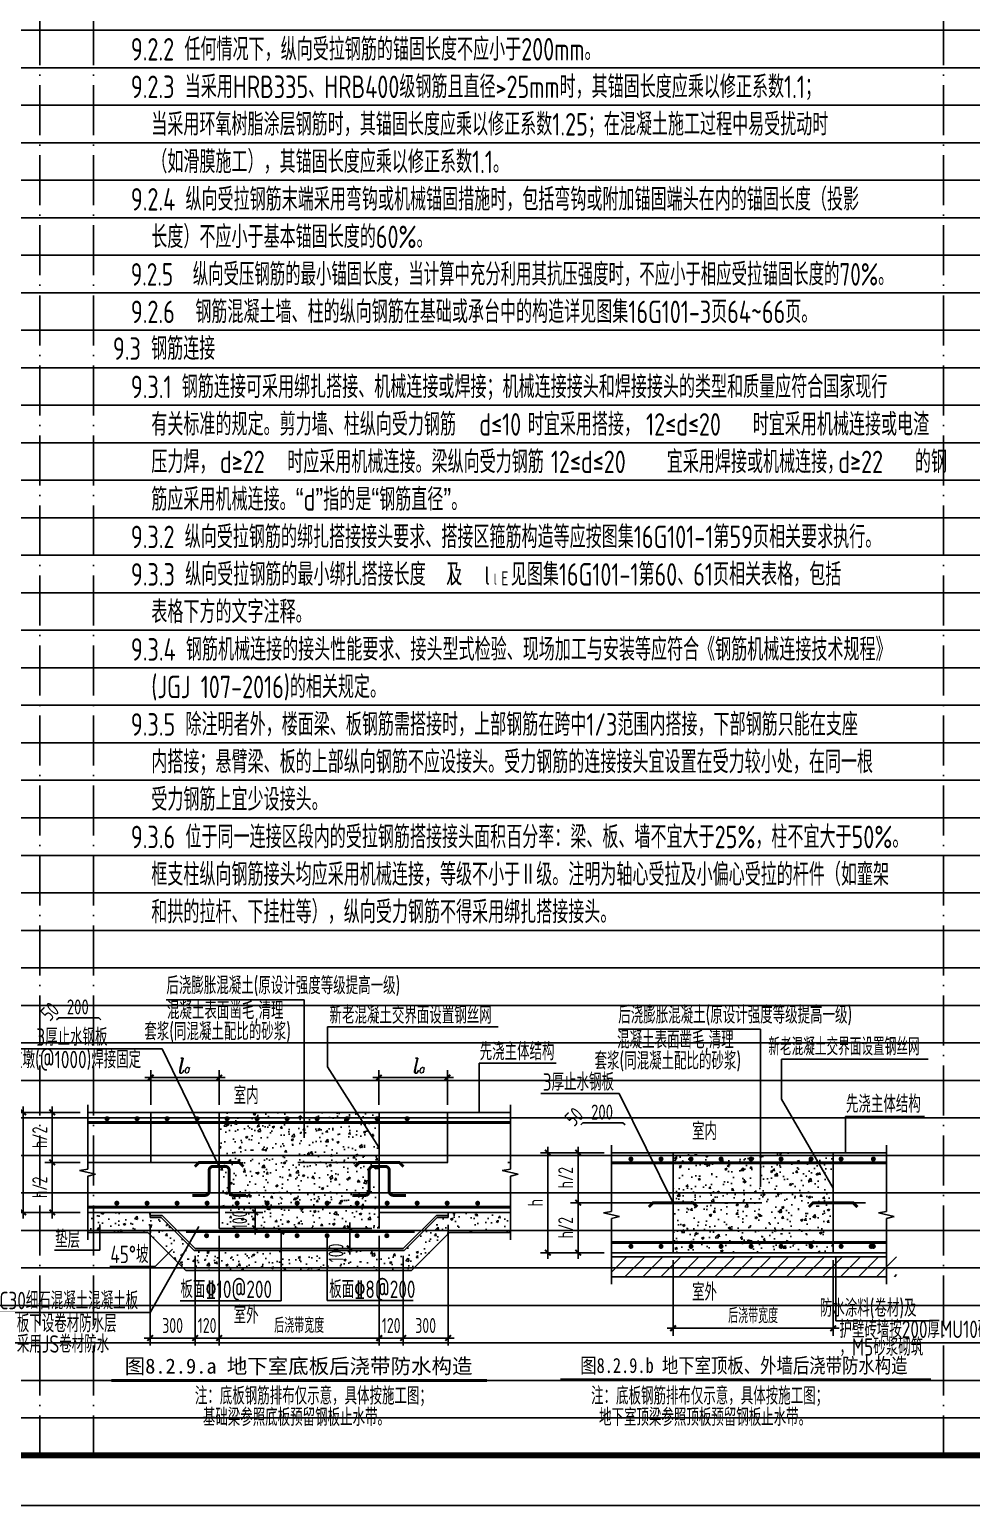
# Model space of a CAD drawing. Extents: x -668857 to 143095, y -247466 to 228182.
# Drawn here: x -600905 to -582073, y 166782 to 196295 of the extents above; entities that cross this region are included whole.
import ezdxf
from ezdxf.enums import TextEntityAlignment as Align

# ---------------------------------------------------------------- set-up
doc = ezdxf.new("R2010")
doc.units = 0
doc.header["$LTSCALE"] = 1000
for name, pattern in [('D1', [14, 10, -2, 0, -2]), ('D3轴线点划线', [18.5, 12, -3, 0.5, -3]), ('H3普通虚线', [4.2, 3, -1.2])]:
    doc.linetypes.add(name, pattern=pattern)
doc.layers.get('0').update_dxf_attribs({"linetype": 'CONTINUOUS'})
doc.layers.get('DEFPOINTS').update_dxf_attribs({"linetype": 'CONTINUOUS'})
for name, color, linetype in [('C-SHET-TTLB', 11, 'CONTINUOUS'), ('S-DETL-AXIS', 8, 'D3轴线点划线'), ('S-DETL-DIM', 151, 'CONTINUOUS'), ('S-DETL-HATCH', 253, 'CONTINUOUS'), ('S-DETL-LINE1', 2, 'CONTINUOUS'), ('S-DETL-RBAR', 1, 'CONTINUOUS'), ('S-DETL-TEXT', 7, 'CONTINUOUS')]:
    doc.layers.add(name, color=color, linetype=linetype)
doc.layers.add('S-1-TEXT', color=7, linetype='CONTINUOUS', lineweight=18)
doc.layers.add('S-1-修改', color=23, linetype='CONTINUOUS', lineweight=18)
doc.styles.add('ita', font='italic.shx', dxfattribs={"width": 0.9, "bigfont": 'tssdchn.shx'})
doc.styles.add('TS', font='tssdeng.shx', dxfattribs={"width": 0.7, "bigfont": 'tssdchn.shx'})
doc.styles.add('华文行楷', font='tssdeng.shx', dxfattribs={"width": 0.75, "height": 350, "bigfont": 'hztxt.shx'})
doc.styles.add('黑体', font='simhei.ttf')
doc.dimstyles.new('DIM25', dxfattribs={"dimtxt": 300, "dimasz": 0.8, "dimexe": 150, "dimexo": 150, "dimgap": 100, "dimtad": 1, "dimdec": 0, "dimlfac": 0.25, "dimrnd": 1, "dimzin": 0, "dimdsep": 46, "dimtxsty": 'TS', "dimblk": '_DIMX', "dimcen": 0, "dimclrd": 256, "dimclre": 256, "dimclrt": 43, "dimadec": 1, "dimazin": 0, "dimtfac": 1, "dimtdec": 0, "dimtix": 1, "dimtmove": 2, "dimatfit": 3, "dimldrblk": 'ARCHTICK', "dimfxl": 0, "dimtolj": 1, "dimtzin": 1, "dimarcsym": 0})
pattern_1 = [(50, (-2248436.15, 40239.1), (455.46167, -39.84771), [47.625, -523.875]), (355, (-2248436.15, 40239.1), (-88.10706, 477.64161), [38.1, -419.1]), (100.451, (-2248398.2, 40235.8), (367.35625, 437.79172), [40.475, -445.225]), (46.1842, (-2248436.15, 40366.1), (677.6976, -105.10582), [71.4375, -785.8125]), (96.6356, (-2248379.7, 40357.36), (593.51059, 618.5639), [60.7125, -667.8375]), (351.184, (-2248436.15, 40366.1), (593.5115, 618.5628), [57.15, -628.65]), (21, (-2248372.65, 40334.37), (379.0372, -255.6638), [47.625, -523.875]), (326, (-2248372.65, 40334.37), (154.50507, 460.46992), [38.1, -419.1]), (71.4514, (-2248341.07, 40313.06), (533.54123, 204.80714), [40.475, -445.225]), (37.5, (-2248436.15, 40239.12), (7.721508, 211.387597), [0, -414.02, 0, -425.45, 0, -420.6875]), (7.5, (-2248436.15, 40239.12), (167.049156, 250.451437), [0, -242.57, 0, -404.495, 0, -160.3375]), (327.5, (-2248577.76, 40239.12), (338.976488, -14.32186), [0, -158.75, 0, -495.3, 0, -657.225]), (317.5, (-2248641.26, 40239.12), (370.322953, 63.56623), [0, -206.375, 0, -328.93, 0, -466.725])]

# ---------------------------------------------------------------- blocks, each defined once
blk = doc.blocks.new('_DIMX')
blk.add_line((-150, 0), (150, 0))
at = {"const_width": 50}
blk.add_lwpolyline([(-70, -70), (70, 70)], dxfattribs=at)
blk = doc.blocks.new('*D77')
at = {"layer": 'DEFPOINTS', "color": 0}
for p in [(-590542, 173836), (-589267, 173836), (-589267, 171836)]:
    blk.add_point(p, dxfattribs=at)
at = {"layer": 'S-DETL-DIM', "lineweight": -2}
for p, q in [((-589417, 173836), (-590692, 173836)), ((-590542, 171837), (-590542, 173835)), ((-589417, 171836), (-590692, 171836))]:
    blk.add_line(p, q, dxfattribs=at)
at = {"layer": 'S-DETL-DIM', "lineweight": -2, "xscale": 0.8, "yscale": 0.8, "zscale": 0.8}
for p, rotation in [((-590542, 173836), 90), ((-590542, 171836), 270)]:
    blk.add_blockref('_DIMX', p, dxfattribs=dict(at, rotation=rotation))
at = {"layer": 'S-DETL-DIM', "color": 43, "insert": (-590792, 172836), "char_height": 300, "attachment_point": 5, "rotation": 90, "style": 'TS'}
blk.add_mtext('\\A1;h', dxfattribs=at)
blk = doc.blocks.new('_ArchTick')
at = {"color": 0, "linetype": 'ByBlock', "const_width": 0.15}
blk.add_lwpolyline([(-0.5, -0.5), (0.5, 0.5)], dxfattribs=at)
blk = doc.blocks.new('*D78')
at = {"layer": 'DEFPOINTS', "color": 0}
for p in [(-588038, 171836), (-584838, 171836), (-584838, 170325)]:
    blk.add_point(p, dxfattribs=at)
at = {"layer": 'S-DETL-DIM', "lineweight": -2}
for p, q in [((-588038, 171686), (-588038, 170175)), ((-584838, 171686), (-584838, 170175)), ((-588037, 170325), (-584839, 170325))]:
    blk.add_line(p, q, dxfattribs=at)
at = {"layer": 'S-DETL-DIM', "lineweight": -2, "xscale": 0.8, "yscale": 0.8, "zscale": 0.8, "rotation": 180}
blk.add_blockref('_DIMX', (-588038, 170325), dxfattribs=at)
at = {"layer": 'S-DETL-DIM', "lineweight": -2, "xscale": 0.8, "yscale": 0.8, "zscale": 0.8}
blk.add_blockref('_DIMX', (-584838, 170325), dxfattribs=at)
at = {"layer": 'S-DETL-DIM', "color": 43, "insert": (-586438, 170575), "char_height": 300, "attachment_point": 5, "style": 'TS'}
blk.add_mtext('\\A1;后浇带宽度', dxfattribs=at)
blk = doc.blocks.new('*D79')
at = {"layer": 'DEFPOINTS', "color": 0}
for p in [(-589267, 173836), (-589936, 172836), (-589267, 172836)]:
    blk.add_point(p, dxfattribs=at)
at = {"layer": 'S-DETL-DIM', "lineweight": -2}
for p, q in [((-589417, 173836), (-590086, 173836)), ((-589936, 173835), (-589936, 172837)), ((-589417, 172836), (-590086, 172836))]:
    blk.add_line(p, q, dxfattribs=at)
at = {"layer": 'S-DETL-DIM', "lineweight": -2, "xscale": 0.8, "yscale": 0.8, "zscale": 0.8}
for p, rotation in [((-589936, 173836), 90), ((-589936, 172836), 270)]:
    blk.add_blockref('_DIMX', p, dxfattribs=dict(at, rotation=rotation))
at = {"layer": 'S-DETL-DIM', "color": 43, "insert": (-590186, 173336), "char_height": 300, "attachment_point": 5, "rotation": 90, "style": 'TS'}
blk.add_mtext('\\A1;h/2', dxfattribs=at)
blk = doc.blocks.new('*D80')
at = {"layer": 'DEFPOINTS', "color": 0}
for p in [(-589936, 172836), (-589267, 172836), (-589267, 171836)]:
    blk.add_point(p, dxfattribs=at)
at = {"layer": 'S-DETL-DIM', "lineweight": -2}
for p, q in [((-589417, 172836), (-590086, 172836)), ((-589936, 171837), (-589936, 172835)), ((-589417, 171836), (-590086, 171836))]:
    blk.add_line(p, q, dxfattribs=at)
at = {"layer": 'S-DETL-DIM', "lineweight": -2, "xscale": 0.8, "yscale": 0.8, "zscale": 0.8}
for p, rotation in [((-589936, 172836), 90), ((-589936, 171836), 270)]:
    blk.add_blockref('_DIMX', p, dxfattribs=dict(at, rotation=rotation))
at = {"layer": 'S-DETL-DIM', "color": 43, "insert": (-590186, 172336), "char_height": 300, "attachment_point": 5, "rotation": 90, "style": 'TS'}
blk.add_mtext('\\A1;h/2', dxfattribs=at)
blk = doc.blocks.new('*D81')
at = {"layer": 'DEFPOINTS', "color": 0}
for p in [(-592536, 172543), (-593435, 171923), (-593435, 170131)]:
    blk.add_point(p, dxfattribs=at)
at = {"layer": 'S-DETL-DIM', "lineweight": -2}
for p, q in [((-592536, 172393), (-592536, 169981)), ((-593435, 171773), (-593435, 169981)), ((-592537, 170131), (-593434, 170131))]:
    blk.add_line(p, q, dxfattribs=at)
at = {"layer": 'S-DETL-DIM', "lineweight": -2, "xscale": 0.8, "yscale": 0.8, "zscale": 0.8, "rotation": 180}
blk.add_blockref('_DIMX', (-593435, 170131), dxfattribs=at)
at = {"layer": 'S-DETL-DIM', "lineweight": -2, "xscale": 0.8, "yscale": 0.8, "zscale": 0.8}
blk.add_blockref('_DIMX', (-592536, 170131), dxfattribs=at)
at = {"layer": 'S-DETL-DIM', "color": 43, "insert": (-592985, 170381), "char_height": 300, "attachment_point": 5, "style": 'TS'}
blk.add_mtext('\\A1;300', dxfattribs=at)
blk = doc.blocks.new('*D82')
at = {"layer": 'DEFPOINTS', "color": 0}
for p in [(-592551, 175338), (-593919, 174643), (-592551, 174643)]:
    blk.add_point(p, dxfattribs=at)
at = {"layer": 'S-DETL-DIM', "lineweight": -2}
for p, q in [((-593919, 174793), (-593919, 175488)), ((-593918, 175338), (-592552, 175338)), ((-592551, 174793), (-592551, 175488))]:
    blk.add_line(p, q, dxfattribs=at)
at = {"layer": 'S-DETL-DIM', "lineweight": -2, "xscale": 0.8, "yscale": 0.8, "zscale": 0.8, "rotation": 180}
blk.add_blockref('_DIMX', (-593919, 175338), dxfattribs=at)
at = {"layer": 'S-DETL-DIM', "lineweight": -2, "xscale": 0.8, "yscale": 0.8, "zscale": 0.8}
blk.add_blockref('_DIMX', (-592551, 175338), dxfattribs=at)
blk = doc.blocks.new('*D83')
at = {"layer": 'DEFPOINTS', "color": 0}
for p in [(-598493, 172543), (-597595, 171923), (-597595, 170131)]:
    blk.add_point(p, dxfattribs=at)
at = {"layer": 'S-DETL-DIM', "lineweight": -2}
for p, q in [((-598493, 172393), (-598493, 169981)), ((-597595, 171773), (-597595, 169981)), ((-598493, 170131), (-597596, 170131))]:
    blk.add_line(p, q, dxfattribs=at)
at = {"layer": 'S-DETL-DIM', "lineweight": -2, "xscale": 0.8, "yscale": 0.8, "zscale": 0.8, "rotation": 180}
blk.add_blockref('_DIMX', (-598493, 170131), dxfattribs=at)
at = {"layer": 'S-DETL-DIM', "lineweight": -2, "xscale": 0.8, "yscale": 0.8, "zscale": 0.8}
blk.add_blockref('_DIMX', (-597595, 170131), dxfattribs=at)
at = {"layer": 'S-DETL-DIM', "color": 43, "insert": (-598044, 170381), "char_height": 300, "attachment_point": 5, "style": 'TS'}
blk.add_mtext('\\A1;300', dxfattribs=at)
blk = doc.blocks.new('*D84')
at = {"layer": 'DEFPOINTS', "color": 0}
for p in [(-597113, 172643), (-597113, 172323), (-596393, 172323)]:
    blk.add_point(p, dxfattribs=at)
at = {"layer": 'S-DETL-DIM', "lineweight": -2}
for p, q in [((-596963, 172643), (-596243, 172643)), ((-596393, 172642), (-596393, 172324)), ((-596963, 172323), (-596243, 172323))]:
    blk.add_line(p, q, dxfattribs=at)
at = {"layer": 'S-DETL-DIM', "lineweight": -2, "xscale": 0.8, "yscale": 0.8, "zscale": 0.8}
for p, rotation in [((-596393, 172643), 90), ((-596393, 172323), 270)]:
    blk.add_blockref('_DIMX', p, dxfattribs=dict(at, rotation=rotation))
at = {"layer": 'S-DETL-DIM', "color": 43, "insert": (-596703, 172494), "char_height": 300, "attachment_point": 5, "rotation": 90, "style": 'TS'}
blk.add_mtext('\\A1;100', dxfattribs=at)
blk = doc.blocks.new('*D85')
at = {"layer": 'DEFPOINTS', "color": 0}
for p in [(-601032, 174643), (-599742, 174643), (-599742, 172643)]:
    blk.add_point(p, dxfattribs=at)
at = {"layer": 'S-DETL-DIM', "lineweight": -2}
for p, q in [((-599892, 174643), (-601182, 174643)), ((-601032, 172644), (-601032, 174642)), ((-599892, 172643), (-601182, 172643))]:
    blk.add_line(p, q, dxfattribs=at)
at = {"layer": 'S-DETL-DIM', "lineweight": -2, "xscale": 0.8, "yscale": 0.8, "zscale": 0.8}
for p, rotation in [((-601032, 174643), 90), ((-601032, 172643), 270)]:
    blk.add_blockref('_DIMX', p, dxfattribs=dict(at, rotation=rotation))
at = {"layer": 'S-DETL-DIM', "color": 43, "insert": (-601282, 173643), "char_height": 300, "attachment_point": 5, "rotation": 90, "style": 'TS'}
blk.add_mtext('\\A1;底板厚h', dxfattribs=at)
blk = doc.blocks.new('*D86')
at = {"layer": 'DEFPOINTS', "color": 0}
for p in [(-597113, 172323), (-593913, 172323), (-593913, 170131)]:
    blk.add_point(p, dxfattribs=at)
at = {"layer": 'S-DETL-DIM', "lineweight": -2}
for p, q in [((-597113, 172173), (-597113, 169981)), ((-593913, 172173), (-593913, 169981)), ((-597113, 170131), (-593914, 170131))]:
    blk.add_line(p, q, dxfattribs=at)
at = {"layer": 'S-DETL-DIM', "lineweight": -2, "xscale": 0.8, "yscale": 0.8, "zscale": 0.8, "rotation": 180}
blk.add_blockref('_DIMX', (-597113, 170131), dxfattribs=at)
at = {"layer": 'S-DETL-DIM', "lineweight": -2, "xscale": 0.8, "yscale": 0.8, "zscale": 0.8}
blk.add_blockref('_DIMX', (-593913, 170131), dxfattribs=at)
at = {"layer": 'S-DETL-DIM', "color": 43, "insert": (-595513, 170381), "char_height": 300, "attachment_point": 5, "style": 'TS'}
blk.add_mtext('\\A1;后浇带宽度', dxfattribs=at)
blk = doc.blocks.new('*D87')
at = {"layer": 'DEFPOINTS', "color": 0}
for p in [(-599742, 174643), (-600451, 173643), (-599742, 173643)]:
    blk.add_point(p, dxfattribs=at)
at = {"layer": 'S-DETL-DIM', "lineweight": -2}
for p, q in [((-599892, 174643), (-600601, 174643)), ((-600451, 174642), (-600451, 173644)), ((-599892, 173643), (-600601, 173643))]:
    blk.add_line(p, q, dxfattribs=at)
at = {"layer": 'S-DETL-DIM', "lineweight": -2, "xscale": 0.8, "yscale": 0.8, "zscale": 0.8}
for p, rotation in [((-600451, 174643), 90), ((-600451, 173643), 270)]:
    blk.add_blockref('_DIMX', p, dxfattribs=dict(at, rotation=rotation))
at = {"layer": 'S-DETL-DIM', "color": 43, "insert": (-600701, 174143), "char_height": 300, "attachment_point": 5, "rotation": 90, "style": 'TS'}
blk.add_mtext('\\A1;h/2', dxfattribs=at)
blk = doc.blocks.new('*D88')
at = {"layer": 'DEFPOINTS', "color": 0}
for p in [(-600451, 173643), (-599742, 173643), (-599742, 172643)]:
    blk.add_point(p, dxfattribs=at)
at = {"layer": 'S-DETL-DIM', "lineweight": -2}
for p, q in [((-599892, 173643), (-600601, 173643)), ((-600451, 172644), (-600451, 173642)), ((-599892, 172643), (-600601, 172643))]:
    blk.add_line(p, q, dxfattribs=at)
at = {"layer": 'S-DETL-DIM', "lineweight": -2, "xscale": 0.8, "yscale": 0.8, "zscale": 0.8}
for p, rotation in [((-600451, 173643), 90), ((-600451, 172643), 270)]:
    blk.add_blockref('_DIMX', p, dxfattribs=dict(at, rotation=rotation))
at = {"layer": 'S-DETL-DIM', "color": 43, "insert": (-600701, 173143), "char_height": 300, "attachment_point": 5, "rotation": 90, "style": 'TS'}
blk.add_mtext('\\A1;h/2', dxfattribs=at)
blk = doc.blocks.new('*D89')
at = {"layer": 'DEFPOINTS', "color": 0}
for p in [(-598481, 175338), (-598481, 174643), (-597113, 174643)]:
    blk.add_point(p, dxfattribs=at)
at = {"layer": 'S-DETL-DIM', "lineweight": -2}
for p, q in [((-598481, 174793), (-598481, 175488)), ((-597114, 175338), (-598480, 175338)), ((-597113, 174793), (-597113, 175488))]:
    blk.add_line(p, q, dxfattribs=at)
at = {"layer": 'S-DETL-DIM', "lineweight": -2, "xscale": 0.8, "yscale": 0.8, "zscale": 0.8, "rotation": 180}
blk.add_blockref('_DIMX', (-598481, 175338), dxfattribs=at)
at = {"layer": 'S-DETL-DIM', "lineweight": -2, "xscale": 0.8, "yscale": 0.8, "zscale": 0.8}
blk.add_blockref('_DIMX', (-597113, 175338), dxfattribs=at)
blk = doc.blocks.new('*D95')
at = {"layer": 'DEFPOINTS', "color": 0}
for p in [(-593913, 172323), (-594503, 171923), (-593913, 171923)]:
    blk.add_point(p, dxfattribs=at)
at = {"layer": 'S-DETL-DIM', "lineweight": -2}
for p, q in [((-594063, 172323), (-594653, 172323)), ((-594503, 172322), (-594503, 171924)), ((-594063, 171923), (-594653, 171923))]:
    blk.add_line(p, q, dxfattribs=at)
at = {"layer": 'S-DETL-DIM', "lineweight": -2, "xscale": 0.8, "yscale": 0.8, "zscale": 0.8}
for p, rotation in [((-594503, 172323), 90), ((-594503, 171923), 270)]:
    blk.add_blockref('_DIMX', p, dxfattribs=dict(at, rotation=rotation))
at = {"layer": 'S-DETL-DIM', "color": 43, "insert": (-594778, 171833), "char_height": 300, "attachment_point": 5, "rotation": 90, "style": 'TS'}
blk.add_mtext('\\A1;100', dxfattribs=at)
blk = doc.blocks.new('*D90')
at = {"layer": 'DEFPOINTS', "color": 0}
for p in [(-597595, 171483), (-597113, 171483), (-597113, 170131)]:
    blk.add_point(p, dxfattribs=at)
at = {"layer": 'S-DETL-DIM', "lineweight": -2}
for p, q in [((-597595, 171333), (-597595, 169981)), ((-597113, 171333), (-597113, 169981)), ((-597596, 170131), (-597597, 170131)), ((-597595, 170131), (-597113, 170131)), ((-597113, 170131), (-597112, 170131))]:
    blk.add_line(p, q, dxfattribs=at)
at = {"layer": 'S-DETL-DIM', "lineweight": -2, "xscale": 0.8, "yscale": 0.8, "zscale": 0.8}
blk.add_blockref('_DIMX', (-597595, 170131), dxfattribs=at)
at = {"layer": 'S-DETL-DIM', "lineweight": -2, "xscale": 0.8, "yscale": 0.8, "zscale": 0.8, "rotation": 180}
blk.add_blockref('_DIMX', (-597113, 170131), dxfattribs=at)
at = {"layer": 'S-DETL-DIM', "color": 43, "insert": (-597354, 170381), "char_height": 300, "attachment_point": 5, "style": 'TS'}
blk.add_mtext('\\A1;120', dxfattribs=at)
blk = doc.blocks.new('*D91')
at = {"layer": 'DEFPOINTS', "color": 0}
for p in [(-593913, 171483), (-593435, 171483), (-593435, 170131)]:
    blk.add_point(p, dxfattribs=at)
at = {"layer": 'S-DETL-DIM', "lineweight": -2}
for p, q in [((-593913, 171333), (-593913, 169981)), ((-593435, 171333), (-593435, 169981)), ((-593914, 170131), (-593915, 170131)), ((-593913, 170131), (-593435, 170131)), ((-593434, 170131), (-593433, 170131))]:
    blk.add_line(p, q, dxfattribs=at)
at = {"layer": 'S-DETL-DIM', "lineweight": -2, "xscale": 0.8, "yscale": 0.8, "zscale": 0.8}
blk.add_blockref('_DIMX', (-593913, 170131), dxfattribs=at)
at = {"layer": 'S-DETL-DIM', "lineweight": -2, "xscale": 0.8, "yscale": 0.8, "zscale": 0.8, "rotation": 180}
blk.add_blockref('_DIMX', (-593435, 170131), dxfattribs=at)
at = {"layer": 'S-DETL-DIM', "color": 43, "insert": (-593674, 170381), "char_height": 300, "attachment_point": 5, "style": 'TS'}
blk.add_mtext('\\A1;120', dxfattribs=at)

msp = doc.modelspace()

# ---------------------------------------------------------------- hatches: boundary and pattern name
at = {"layer": 'S-DETL-HATCH'}
h = msp.add_hatch(dxfattribs=at)
h.set_pattern_fill('AR-CONC', color=256, scale=2.5, style=0)
h.set_pattern_definition(pattern_1)
h.paths.add_polyline_path([(-595865.89, 174523.07), (-595865.89, 174643.07), (-597113.36, 174643.07), (-597113.36, 174523.07)])
h.paths.add_polyline_path([(-595865.89, 174383.07), (-595865.89, 174523.07), (-597113.36, 174523.07), (-597113.36, 174383.07)])
h.paths.add_polyline_path([(-596730.15, 174462.25, -1), (-596780.15, 174462.25, -1)], flags=16)
h.paths.add_polyline_path([(-596180.15, 174462.25, -1), (-596130.15, 174462.25, -1)], flags=16)
h.paths.add_polyline_path([(-595865.89, 174643.07), (-595865.89, 174523.07), (-594253.6, 174523.07), (-594323.25, 174643.07)])
h.paths.add_polyline_path([(-594172.35, 174383.07), (-594253.6, 174523.07), (-595865.89, 174523.07), (-595865.89, 174383.07)])
h.paths.add_polyline_path([(-595530.15, 174462.25, -1), (-595580.15, 174462.25, -1)], flags=16)
h.paths.add_polyline_path([(-594980.15, 174462.25, -1), (-594930.15, 174462.25, -1)], flags=16)
h.paths.add_polyline_path([(-594380.15, 174462.25, -1), (-594330.15, 174462.25, -1)], flags=16)
h.paths.add_polyline_path([(-593913.36, 174523.07), (-593913.36, 174643.07), (-594323.25, 174643.07), (-594253.6, 174523.07)])
h.paths.add_polyline_path([(-593913.36, 174383.07), (-593913.36, 174523.07), (-594253.6, 174523.07), (-594172.35, 174383.07)])
h.paths.add_polyline_path([(-594172.35, 174383.07), (-593913.36, 173936.85), (-593913.36, 174383.07)], flags=16)
h.paths.add_polyline_path([(-594172.35, 174383.07), (-597113.36, 174383.07), (-597113.36, 173643.07), (-593913.36, 173643.07), (-593913.36, 173936.85)])
h.paths.add_polyline_path([(-597113.36, 173643.07), (-597113.36, 172903.07), (-593913.36, 172903.07), (-593913.36, 173643.07)])
h.paths.add_polyline_path([(-593913.36, 172763.07), (-593913.36, 172903.07), (-597113.36, 172903.07), (-597113.36, 172763.07)])
h.paths.add_polyline_path([(-596180.15, 172826.36, -1), (-596130.15, 172826.36, -1)], flags=16)
h.paths.add_polyline_path([(-596730.15, 172826.36, -1), (-596780.15, 172826.36, -1)], flags=16)
h.paths.add_polyline_path([(-595580.15, 172826.36, -1), (-595530.15, 172826.36, -1)], flags=16)
h.paths.add_polyline_path([(-594980.15, 172826.36, -1), (-594930.15, 172826.36, -1)], flags=16)
h.paths.add_polyline_path([(-594380.15, 172826.36, -1), (-594330.15, 172826.36, -1)], flags=16)
h.paths.add_polyline_path([(-593913.36, 172323.07), (-593913.36, 172763.07), (-597113.36, 172763.07), (-597113.36, 172323.07)])
h = msp.add_hatch(dxfattribs=at)
h.set_pattern_fill('AR-CONC', color=256, scale=2.5, style=0)
h.set_pattern_definition([(50, (-2252163.63, 40110.36), (455.46167, -39.84771), [47.625, -523.875]), (355, (-2252163.63, 40110.36), (-88.10706, 477.64161), [38.1, -419.1]), (100.451, (-2252125.67, 40107.04), (367.35625, 437.79172), [40.475, -445.225]), (46.1842, (-2252163.63, 40237.36), (677.6976, -105.10582), [71.4375, -785.8125]), (96.6356, (-2252107.15, 40228.6), (593.51059, 618.5639), [60.7125, -667.8375]), (351.184, (-2252163.6, 40237.36), (593.5115, 618.5628), [57.15, -628.65]), (21, (-2252100.13, 40205.6), (379.0372, -255.6638), [47.625, -523.875]), (326, (-2252100.13, 40205.6), (154.50507, 460.46992), [38.1, -419.1]), (71.4514, (-2252068.54, 40184.3), (533.54123, 204.80714), [40.475, -445.225]), (37.5, (-2252163.63, 40110.36), (7.721508, 211.387597), [0, -414.02, 0, -425.45, 0, -420.6875]), (7.5, (-2252163.63, 40110.36), (167.049156, 250.451437), [0, -242.57, 0, -404.495, 0, -160.3375]), (327.5, (-2252305.23, 40110.36), (338.976488, -14.32186), [0, -158.75, 0, -495.3, 0, -657.225]), (317.5, (-2252368.73, 40110.36), (370.322953, 63.56623), [0, -206.375, 0, -328.93, 0, -466.725])])
h.paths.add_polyline_path([(-587977.93, 172956.22), (-587977.93, 172836.22), (-584897.93, 172836.22), (-584897.93, 172956.22), (-584837.93, 172956.22), (-584837.93, 173576.22), (-588037.93, 173576.22), (-588037.93, 172956.22)])
h.paths.add_polyline_path([(-587977.93, 172836.22), (-587977.93, 172716.22), (-588037.93, 172716.22), (-588037.93, 172096.22), (-584837.93, 172096.22), (-584837.93, 172716.22), (-584897.93, 172716.22), (-584897.93, 172836.22)])
h.paths.add_polyline_path([(-584837.93, 171956.22), (-584837.93, 172096.22), (-588037.93, 172096.22), (-588037.93, 171956.22)])
h.paths.add_polyline_path([(-587104.72, 172019.52, -1), (-587054.72, 172019.52, -1)], flags=16)
h.paths.add_polyline_path([(-587654.72, 172019.52, -1), (-587704.72, 172019.52, -1)], flags=16)
h.paths.add_polyline_path([(-586504.72, 172019.52, -1), (-586454.72, 172019.52, -1)], flags=16)
h.paths.add_polyline_path([(-585904.72, 172019.52, -1), (-585854.72, 172019.52, -1)], flags=16)
h.paths.add_polyline_path([(-585304.72, 172019.52, -1), (-585254.72, 172019.52, -1)], flags=16)
h.paths.add_polyline_path([(-588037.93, 171956.22), (-588037.93, 171836.22), (-584837.93, 171836.22), (-584837.93, 171956.22)])
h.paths.add_polyline_path([(-588037.93, 173716.22), (-588037.93, 173576.22), (-584837.93, 173576.22), (-584837.93, 173716.22)])
h.paths.add_polyline_path([(-586454.72, 173655.41, -1), (-586504.72, 173655.41, -1)], flags=16)
h.paths.add_polyline_path([(-585904.72, 173655.41, -1), (-585854.72, 173655.41, -1)], flags=16)
h.paths.add_polyline_path([(-587054.72, 173655.41, -1), (-587104.72, 173655.41, -1)], flags=16)
h.paths.add_polyline_path([(-585304.72, 173655.41, -1), (-585254.72, 173655.41, -1)], flags=16)
h.paths.add_polyline_path([(-587654.72, 173655.41, -1), (-587704.72, 173655.41, -1)], flags=16)
h.paths.add_polyline_path([(-584837.93, 173716.22), (-584837.93, 173836.22), (-588037.93, 173836.22), (-588037.93, 173716.22)])
h = msp.add_hatch(dxfattribs=at)
h.set_pattern_fill('AR-CONC', color=256, scale=2.5, style=0)
h.set_pattern_definition(pattern_1)
h.paths.add_polyline_path([(-598085.46, 171791.16), (-597833.87, 172105.26), (-598271.68, 172543.07), (-598493.36, 172543.07), (-598493.36, 172643.07), (-599741.7, 172643.07), (-599741.7, 172243.07), (-598537.36, 172243.07)])
h.paths.add_polyline_path([(-597611.68, 171883.07), (-597833.87, 172105.26), (-598085.46, 171791.16), (-597777.36, 171483.07), (-593269.36, 171483.07), (-592509.36, 172243.07), (-591290.26, 172243.07), (-591290.26, 172643.07), (-592535.74, 172643.07), (-592535.74, 172543.07), (-592755.05, 172543.07), (-593415.05, 171883.07)])
h = msp.add_hatch(dxfattribs=at)
h.set_pattern_fill('ANSI31', color=256, scale=80, style=0)
h.set_pattern_definition([(45, (-1659603.86, 308419), (-179.60512, 179.60512), [])])
h.paths.add_polyline_path([(-583569.19, 171356.22), (-583569.19, 171756.22), (-588536.5, 171756.22), (-588721.15, 171356.22)])
h.paths.add_polyline_path([(-589267.27, 171756.22), (-589267.27, 171356.22), (-588721.15, 171356.22), (-588536.5, 171756.22)])

# ---------------------------------------------------------------- linework, layer by layer
at = {"layer": 'C-SHET-TTLB'}
msp.add_lwpolyline([(-554784.71, 226182.28), (-554784.71, 166782.28), (-638884.71, 166782.28), (-638884.71, 226182.28)], close=True, dxfattribs=at)
at = {"layer": 'C-SHET-TTLB', "const_width": 120}
msp.add_lwpolyline([(-637044.71, 225182.28), (-555784.71, 225182.28), (-555784.71, 167782.28), (-637044.71, 167782.28)], close=True, dxfattribs=at)
at = {"layer": 'DEFPOINTS', "color": 252, "linetype": 'D1', "ltscale": 0.1}
for p, q in [((-600700.71, 221782.28), (-600700.71, 167782.28)), ((-599628.71, 221782.28), (-599628.71, 167782.28)), ((-582628.71, 221782.28), (-582628.71, 167782.28))]:
    msp.add_line(p, q, dxfattribs=at)
at = {"layer": 'DEFPOINTS', "color": 252}
for p, q in [((-637044.71, 196282.28), (-562784.71, 196282.28)), ((-637044.71, 195532.28), (-562784.71, 195532.28)), ((-637044.71, 194782.28), (-562784.71, 194782.28)), ((-637044.71, 194032.28), (-562784.71, 194032.28)), ((-637044.71, 193282.28), (-562784.71, 193282.28)), ((-637044.71, 192532.28), (-562784.71, 192532.28)), ((-637044.71, 191782.28), (-562784.71, 191782.28)), ((-637044.71, 191032.28), (-562784.71, 191032.28)), ((-637044.71, 190282.28), (-562784.71, 190282.28)), ((-637044.71, 189532.28), (-562784.71, 189532.28)), ((-637044.71, 188782.28), (-562784.71, 188782.28)), ((-637044.71, 188032.28), (-562784.71, 188032.28)), ((-637044.71, 187282.28), (-562784.71, 187282.28)), ((-637044.71, 186532.28), (-562784.71, 186532.28)), ((-637044.71, 185782.28), (-562784.71, 185782.28)), ((-637044.71, 185032.28), (-562784.71, 185032.28)), ((-637044.71, 184282.28), (-562784.71, 184282.28)), ((-637044.71, 183532.28), (-562784.71, 183532.28)), ((-637044.71, 182782.28), (-562784.71, 182782.28)), ((-637044.71, 182032.28), (-562784.71, 182032.28)), ((-637044.71, 181282.28), (-562784.71, 181282.28)), ((-637044.71, 180532.28), (-562784.71, 180532.28)), ((-637044.71, 179782.28), (-562784.71, 179782.28)), ((-637044.71, 179032.28), (-562784.71, 179032.28)), ((-637044.71, 178282.28), (-562784.71, 178282.28)), ((-637044.71, 177532.28), (-562784.71, 177532.28)), ((-637044.71, 176782.28), (-562784.71, 176782.28)), ((-637044.71, 176032.28), (-562784.71, 176032.28)), ((-637044.71, 175282.28), (-562784.71, 175282.28)), ((-637044.71, 174532.28), (-562784.71, 174532.28)), ((-637044.71, 173782.28), (-562784.71, 173782.28)), ((-637044.71, 173032.28), (-562784.71, 173032.28)), ((-637044.71, 172282.28), (-562784.71, 172282.28)), ((-637044.71, 171532.28), (-562784.71, 171532.28)), ((-637044.71, 170782.28), (-562784.71, 170782.28)), ((-637044.71, 170032.28), (-562784.71, 170032.28)), ((-637044.71, 169282.28), (-562784.71, 169282.28)), ((-637044.71, 168532.28), (-562784.71, 168532.28))]:
    msp.add_line(p, q, dxfattribs=at)
at = {"layer": 'S-DETL-AXIS', "linetype": 'H3普通虚线'}
for p, q in [((-598481.22, 174643.07), (-598481.22, 173643.07)), ((-597113.36, 174643.07), (-597113.36, 172323.07)), ((-593913.36, 174643.07), (-593913.36, 172323.07)), ((-592550.74, 174643.07), (-592550.74, 173643.07)), ((-588037.93, 173836.22), (-588037.93, 171836.22)), ((-584837.93, 173836.22), (-584837.93, 171836.22)), ((-599741.7, 173643.07), (-591290.26, 173643.07)), ((-589267.27, 172836.22), (-584192.29, 172836.22)), ((-598493.36, 172643.07), (-597113.36, 172643.07)), ((-592535.74, 172643.07), (-593913.36, 172643.07)), ((-597113.36, 172323.07), (-593913.36, 172323.07))]:
    msp.add_line(p, q, dxfattribs=at)
at = {"layer": 'S-DETL-DIM'}
for p, q in [((-599741.7, 174793.07), (-599741.7, 173506.14)), ((-591290.26, 174793.07), (-591290.26, 173506.14)), ((-589267.27, 173986.22), (-589267.27, 172659.3)), ((-583771.8, 173986.22), (-583771.8, 172659.3)), ((-599741.7, 173506.14), (-599904.69, 173479.14)), ((-599904.69, 173479.14), (-599585.87, 173406.99)), ((-599585.87, 173406.99), (-599741.7, 173370.1)), ((-599741.7, 173370.1), (-599741.7, 172093.07)), ((-591290.26, 173506.14), (-591453.26, 173479.14)), ((-591453.26, 173479.14), (-591134.44, 173406.99)), ((-591134.44, 173406.99), (-591290.26, 173370.1)), ((-591290.26, 173370.1), (-591290.26, 172093.07)), ((-590047.62, 172836.22), (-589267.27, 172836.22)), ((-589267.27, 172659.3), (-589430.27, 172632.3)), ((-583771.8, 172659.3), (-583934.8, 172632.3)), ((-589430.27, 172632.3), (-589111.44, 172560.14)), ((-589111.44, 172560.14), (-589267.27, 172523.25)), ((-589267.27, 172523.25), (-589267.27, 171206.22)), ((-583934.8, 172632.3), (-583615.98, 172560.14)), ((-583615.98, 172560.14), (-583771.8, 172523.25)), ((-583771.8, 172523.25), (-583771.8, 171206.22))]:
    msp.add_line(p, q, dxfattribs=at)
at = {"layer": 'S-DETL-LINE1'}
for p, q in [((-599741.7, 174643.07), (-591290.26, 174643.07)), ((-589267.27, 173836.22), (-583771.8, 173836.22)), ((-599741.7, 172643.07), (-598493.36, 172643.07)), ((-598493.36, 172643.07), (-598493.36, 172543.07)), ((-598493.36, 172583.07), (-598255.11, 172583.07)), ((-598493.36, 172543.07), (-598271.68, 172543.07)), ((-598271.68, 172543.07), (-597611.68, 171883.07)), ((-598255.11, 172583.07), (-597595.11, 171923.07)), ((-592771.62, 172583.07), (-593431.62, 171923.07)), ((-592755.05, 172543.07), (-593415.05, 171883.07)), ((-592771.62, 172583.07), (-592535.74, 172583.07)), ((-592755.05, 172543.07), (-592535.74, 172543.07)), ((-592535.74, 172643.07), (-592535.74, 172543.07)), ((-592535.74, 172643.07), (-591290.26, 172643.07)), ((-599741.7, 172243.07), (-598537.36, 172243.07)), ((-598537.36, 172243.07), (-597777.36, 171483.07)), ((-592509.36, 172243.07), (-593269.36, 171483.07)), ((-591290.26, 172243.07), (-592509.36, 172243.07)), ((-597611.68, 171883.07), (-593415.05, 171883.07)), ((-597595.11, 171923.07), (-593431.62, 171923.07)), ((-589267.27, 171836.22), (-583771.8, 171836.22)), ((-597777.36, 171483.07), (-593269.36, 171483.07)), ((-589267.27, 171756.22), (-583771.8, 171756.22)), ((-589267.27, 171356.22), (-583771.8, 171356.22))]:
    msp.add_line(p, q, dxfattribs=at)
at = {"layer": 'S-DETL-RBAR', "color": 1}
for points in [[(-600364.47, 176492.93), (-600322.04, 176535.35), (-599522.04, 176535.35), (-599479.61, 176492.93)], [(-589883.28, 174390.41), (-589840.85, 174432.84), (-589040.85, 174432.84), (-588998.42, 174390.41)]]:
    msp.add_lwpolyline(points, dxfattribs=at)
at = {"layer": 'S-DETL-RBAR', "color": 1, "const_width": 60}
for points in [[(-599741.7, 174438.92), (-591290.26, 174438.92)], [(-597598.22, 173558.21), (-597513.36, 173643.07), (-596713.36, 173643.07), (-596628.51, 173558.21)], [(-597233.36, 173563.34), (-596993.36, 173563.34)], [(-594398.22, 173558.21), (-594313.36, 173643.07), (-593513.36, 173643.07), (-593428.51, 173558.21)], [(-594033.36, 173563.34), (-593793.36, 173563.34)], [(-589267.27, 173632.07), (-583771.8, 173632.07)], [(-597313.36, 173483.34), (-597313.36, 173063.07)], [(-596913.36, 173483.34), (-596913.36, 173063.07)], [(-594113.36, 173483.34), (-594113.36, 173063.07)], [(-593713.36, 173483.34), (-593713.36, 173063.07)], [(-597650.67, 172983.07), (-597393.36, 172983.07)], [(-596576.05, 172983.07), (-596833.36, 172983.07)], [(-594450.67, 172983.07), (-594193.36, 172983.07)], [(-593376.05, 172983.07), (-593633.36, 172983.07)], [(-599741.7, 172747.22), (-591290.26, 172747.22)], [(-588522.79, 172751.37), (-588437.93, 172836.22), (-587637.93, 172836.22), (-587553.08, 172751.37)], [(-585322.79, 172751.37), (-585237.93, 172836.22), (-584437.93, 172836.22), (-584353.08, 172751.37)], [(-597775.19, 172257.77), (-593201.66, 172257.77)], [(-589267.27, 172040.37), (-583771.8, 172040.37)]]:
    msp.add_lwpolyline(points, dxfattribs=at)
at = {"layer": 'S-DETL-RBAR', "color": 1, "const_width": 50}
for points in [[(-599380.15, 174516.36, 1), (-599330.15, 174516.36, 1)], [(-598780.15, 174516.36, 1), (-598730.15, 174516.36, 1)], [(-598180.15, 174516.36, 1), (-598130.15, 174516.36, 1)], [(-597580.15, 174516.36, 1), (-597530.15, 174516.36, 1)], [(-596980.15, 174516.36, 1), (-596930.15, 174516.36, 1)], [(-596380.15, 174516.36, 1), (-596330.15, 174516.36, 1)], [(-595780.15, 174516.36, 1), (-595730.15, 174516.36, 1)], [(-595180.15, 174516.36, 1), (-595130.15, 174516.36, 1)], [(-594580.15, 174516.36, 1), (-594530.15, 174516.36, 1)], [(-593980.15, 174516.36, 1), (-593930.15, 174516.36, 1)], [(-593380.15, 174516.36, 1), (-593330.15, 174516.36, 1)], [(-588905.72, 173709.52, 1), (-588855.72, 173709.52, 1)], [(-588304.72, 173709.52, 1), (-588254.72, 173709.52, 1)], [(-587704.72, 173709.52, 1), (-587654.72, 173709.52, 1)], [(-587104.72, 173709.52, 1), (-587054.72, 173709.52, 1)], [(-586504.72, 173709.52, 1), (-586454.72, 173709.52, 1)], [(-585904.72, 173709.52, 1), (-585854.72, 173709.52, 1)], [(-585304.72, 173709.52, 1), (-585254.72, 173709.52, 1)], [(-584704.72, 173709.52, 1), (-584654.72, 173709.52, 1)], [(-584059.07, 173709.52, 1), (-584009.07, 173709.52, 1)], [(-599185.4, 172826.36, 1), (-599135.4, 172826.36, 1)], [(-598580.15, 172826.36, 1), (-598530.15, 172826.36, 1)], [(-597980.15, 172826.36, 1), (-597930.15, 172826.36, 1)], [(-597380.15, 172826.36, 1), (-597330.15, 172826.36, 1)], [(-596780.15, 172826.36, 1), (-596730.15, 172826.36, 1)], [(-596180.15, 172826.36, 1), (-596130.15, 172826.36, 1)], [(-595580.15, 172826.36, 1), (-595530.15, 172826.36, 1)], [(-594980.15, 172826.36, 1), (-594930.15, 172826.36, 1)], [(-594380.15, 172826.36, 1), (-594330.15, 172826.36, 1)], [(-593780.15, 172826.36, 1), (-593730.15, 172826.36, 1)], [(-593180.15, 172826.36, 1), (-593130.15, 172826.36, 1)], [(-592580.15, 172826.36, 1), (-592530.15, 172826.36, 1)], [(-591970.47, 172826.36, 1), (-591920.47, 172826.36, 1)], [(-597389.43, 172177.08, 1), (-597339.43, 172177.08, 1)], [(-596780.15, 172177.08, 1), (-596730.15, 172177.08, 1)], [(-596180.15, 172177.08, 1), (-596130.15, 172177.08, 1)], [(-595580.15, 172177.08, 1), (-595530.15, 172177.08, 1)], [(-594980.15, 172177.08, 1), (-594930.15, 172177.08, 1)], [(-594380.15, 172177.08, 1), (-594330.15, 172177.08, 1)], [(-593786.1, 172177.08, 1), (-593736.1, 172177.08, 1)], [(-588905.72, 171962.92, -1), (-588855.72, 171962.92, -1)], [(-588304.72, 171962.92, -1), (-588254.72, 171962.92, -1)], [(-587704.72, 171962.92, -1), (-587654.72, 171962.92, -1)], [(-587104.72, 171962.92, -1), (-587054.72, 171962.92, -1)], [(-586504.72, 171962.92, -1), (-586454.72, 171962.92, -1)], [(-585904.72, 171962.92, -1), (-585854.72, 171962.92, -1)], [(-585304.72, 171962.92, -1), (-585254.72, 171962.92, -1)], [(-584704.72, 171962.92, -1), (-584654.72, 171962.92, -1)], [(-584104.72, 171962.92, -1), (-584054.72, 171962.92, -1)], [(-584059.07, 171962.92, -1), (-584009.07, 171962.92, -1)]]:
    msp.add_lwpolyline(points, format="xyb", close=True, dxfattribs=at)
at = {"layer": 'S-DETL-RBAR', "color": 1, "const_width": 60}
for points in [[(-597233.36, 173563.34, 0.41421356), (-597313.36, 173483.34)], [(-596913.36, 173483.34, 0.41421356), (-596993.36, 173563.34)], [(-594033.36, 173563.34, 0.41421356), (-594113.36, 173483.34)], [(-593713.36, 173483.34, 0.41421356), (-593793.36, 173563.34)], [(-597393.36, 172983.07, 0.41421356), (-597313.36, 173063.07)], [(-596913.36, 173063.07, 0.41421356), (-596833.36, 172983.07)], [(-594193.36, 172983.07, 0.41421356), (-594113.36, 173063.07)], [(-593713.36, 173063.07, 0.41421356), (-593633.36, 172983.07)]]:
    msp.add_lwpolyline(points, format="xyb", dxfattribs=at)
at = {"layer": 'S-DETL-TEXT'}
for p, q in [((-598173.78, 176893.38), (-595412.54, 176893.38)), ((-595412.54, 176893.38), (-595412.54, 174132.31)), ((-594945.84, 176354.57), (-594945.84, 175555.2)), ((-591537.11, 176354.57), (-594945.84, 176354.57)), ((-589132.11, 176306.45), (-586290.1, 176306.45)), ((-586290.1, 176306.45), (-586290.1, 173156.72)), ((-601736.43, 175915.61), (-598252.95, 175915.61)), ((-598252.95, 175915.61), (-597113.36, 173563.34)), ((-591914.07, 175624.22), (-591914.07, 174643.07)), ((-590373.87, 175624.22), (-591914.07, 175624.22)), ((-585870.41, 175708.27), (-585870.41, 174908.9)), ((-582937.82, 175708.27), (-585870.41, 175708.27)), ((-594945.84, 175555.2), (-593913.36, 173936.85)), ((-590679.09, 175017.18), (-589117.98, 175017.18)), ((-589117.98, 175017.18), (-588037.93, 172836.22)), ((-585870.41, 174908.9), (-584837.93, 173130.01)), ((-584593.41, 174559.73), (-584593.41, 173836.22)), ((-583014.74, 174559.73), (-584593.41, 174559.73)), ((-599498.32, 172403.05), (-599498.32, 171884.33)), ((-598493.36, 170640.35), (-597518.92, 172362.98)), ((-595870.75, 170872.32), (-595870.75, 172257.77)), ((-594955.67, 170881.83), (-594955.67, 172176.35)), ((-600403.37, 171884.33), (-599498.32, 171884.33)), ((-598390.09, 171562.21), (-598043.3, 171909)), ((-599300.15, 171562.21), (-598390.09, 171562.21)), ((-584782.8, 170474.89), (-584782.8, 171756.22)), ((-593231.77, 170881.83), (-594955.67, 170881.83)), ((-598492.74, 170640.35), (-601534.97, 170640.35)), ((-597892.52, 170872.32), (-595870.75, 170872.32)), ((-582845.03, 170474.89), (-584782.8, 170474.89))]:
    msp.add_line(p, q, dxfattribs=at)
for points, const_width in [([(-595926.75, 172313.77), (-595814.75, 172201.77)], 40), ([(-599268.45, 169280.34), (-591758.28, 169280.34)], 60), ([(-590294.21, 169293.11), (-582878.84, 169293.11)], 60)]:
    msp.add_lwpolyline(points, dxfattribs=dict(at, const_width=const_width))

# ---------------------------------------------------------------- texts
at = {"layer": 'S-1-TEXT'}
for s, height, style, width, p in [('9.2.2 任何情况下，纵向受拉钢筋的锚固长度不应小于200mm。\x8f', 450, 'TS', 0.75, (-598879.66, 195674.71)), ('9.2.3 当采用HRB335、HRB400级钢筋且直径>25mm时，其锚固长度应乘以修正系数1.1；\x8f', 450, 'TS', 0.75, (-598879.66, 194924.71)), ('  当采用环氧树脂涂层钢筋时，其锚固长度应乘以修正系数1.25；在混凝土施工过程中易受扰动时', 450, 'TS', 0.75, (-598879.66, 194174.71)), ('  （如滑膜施工），其锚固长度应乘以修正系数1.1。', 450, 'TS', 0.75, (-598879.66, 193424.71)), ('9.2.4 纵向受拉钢筋末端采用弯钩或机械锚固措施时，包括弯钩或附加锚固端头在内的锚固长度（投影\x8f', 450, 'TS', 0.75, (-598879.66, 192674.71)), ('  长度）不应小于基本锚固长度的60%%%。', 450, 'TS', 0.75, (-598879.66, 191924.71)), ('9.2.5  纵向受压钢筋的最小锚固长度，当计算中充分利用其抗压强度时，不应小于相应受拉锚固长度的70%%%。 ', 450, 'TS', 0.72, (-598879.66, 191174.71)), ('9.2.6  钢筋混凝土墙、柱的纵向钢筋在基础或承台中的构造详见图集16G101-3页64~66页。', 450, 'TS', 0.75, (-598879.66, 190424.71)), ('9.3 钢筋连接', 450, 'TS', 0.75, (-599237.44, 189689.88)), ('9.3.1 钢筋连接可采用绑扎搭接、机械连接或焊接；机械连接接头和焊接接头的类型和质量应符合国家现行\x8f', 450, 'TS', 0.75, (-598879.66, 188924.71)), ('  有关标准的规定。剪力墙、柱纵向受力钢筋       时宜采用搭接，           时宜采用机械连接或电渣', 450, 'TS', 0.75, (-598879.66, 188174.71)), ('  压力焊，       时应采用机械连接。梁纵向受力钢筋            宜采用焊接或机械连接，       的钢', 450, 'TS', 0.75, (-598879.66, 187424.71)), ('  筋应采用机械连接。“d”指的是“钢筋直径”。', 450, 'TS', 0.75, (-598879.66, 186674.71)), ('9.3.2 纵向受拉钢筋的绑扎搭接接头要求、搭接区箍筋构造等应按图集16G101-1第59页相关要求执行。\x8f', 450, 'TS', 0.75, (-598879.66, 185924.71)), ('9.3.3 纵向受拉钢筋的最小绑扎搭接长度  及', 450, 'TS', 0.75, (-598877.83, 185174.71)), ('见图集16G101-1第60、61页相关表格，包括', 450, 'TS', 0.75, (-591282.58, 185174.71)), ('l', 375, '华文行楷', 0.75, (-592514.4, 185190.41)), ('l', 225, '华文行楷', 0.75, (-592372.27, 185193.48)), ('l', 375, '华文行楷', 0.75, (-591805.26, 185190.41)), ('l', 225, '华文行楷', 0.75, (-591624.77, 185193.48)), ('E', 281.25, 'TS', 0.75, (-591475.73, 185178.6)), ('  表格下方的文字注释。', 450, 'TS', 0.75, (-598879.66, 184424.71)), ('9.3.4 钢筋机械连接的接头性能要求、接头型式检验、现场加工与安装等应符合《钢筋机械连接技术规程》', 450, 'TS', 0.75, (-598877.83, 183674.71)), ('  (JGJ 107-2016)的相关规定。', 450, 'TS', 0.75, (-598879.66, 182924.71)), ('9.3.5 除注明者外，楼面梁、板钢筋需搭接时，上部钢筋在跨中1/3范围内搭接，下部钢筋只能在支座\x8f', 450, 'TS', 0.75, (-598879.66, 182174.71)), ('  内搭接；悬臂梁、板的上部纵向钢筋不应设接头。受力钢筋的连接接头宜设置在受力较小处，在同一根', 450, 'TS', 0.75, (-598879.66, 181424.71)), ('  受力钢筋上宜少设接头。', 450, 'TS', 0.75, (-598879.66, 180674.71)), ('9.3.6 位于同一连接区段内的受拉钢筋搭接接头面积百分率：梁、板、墙不宜大于25%%%，柱不宜大于50%%%。', 450, 'TS', 0.75, (-598879.66, 179924.71)), ('  框支柱纵向钢筋接头均应采用机械连接，等级不小于Ⅱ级。注明为轴心受拉及小偏心受拉的杆件（如韲架', 450, 'TS', 0.75, (-598879.66, 179174.71)), ('  和拱的拉杆、下挂柱等），纵向受力钢筋不得采用绑扎搭接接头。', 450, 'TS', 0.75, (-598879.66, 178424.71))]:
    msp.add_text(s, height=height, dxfattribs=dict(at, style=style, width=width)).set_placement(p)
at = {"layer": 'S-1-修改', "color": 1, "style": 'TS', "width": 0.75}
for s, p in [('  d≤10', (-592322.98, 188174.71)), ('12≤d≤20', (-588578.11, 188174.71)), ('d≥22', (-597098.3, 187424.71)), ('12≤d≤20', (-590481.77, 187424.71)), ('d≥22', (-584736.82, 187424.71))]:
    msp.add_text(s, height=450, dxfattribs=at).set_placement(p)
at = {"layer": 'S-DETL-DIM', "style": 'ita', "width": 0.9}
for s, height, p in [('l', 300, (-597937.83, 175427.05)), ('l', 300, (-593243.41, 175427.05)), ('a', 160, (-597824.28, 175430.13)), ('a', 160, (-593129.86, 175430.13))]:
    msp.add_text(s, height=height, dxfattribs=at).set_placement(p)
at = {"layer": 'S-DETL-TEXT', "style": 'TS'}
for s, height, width, p in [('后浇膨胀混凝土(原设计强度等级提高一级)', 350, 0.75, (-598168.71, 177004.57)), ('200', 300, 0.75, (-600160.3, 176601.32)), ('混凝土表面凿毛,清理', 350, 0.75, (-598156.9, 176505.22)), ('新老混凝土交界面设置钢丝网', 350, 0.75, (-594906.89, 176414.14)), ('后浇膨胀混凝土(原设计强度等级提高一级)', 350, 0.75, (-589133.45, 176417.64)), ('3厚止水钢板', 350, 0.75, (-600768.76, 175973.19)), ('套浆(同混凝土配比的砂浆)', 350, 0.75, (-598609.1, 176083.84)), ('混凝土表面凿毛,清理', 350, 0.75, (-589156.33, 175918.29)), ('钢筋支墩(@1000)焊接固定', 350, 0.75, (-601791.68, 175524.7)), ('先浇主体结构', 350, 0.75, (-591905.09, 175685.05)), ('新老混凝土交界面设置钢丝网', 350, 0.7, (-586134.93, 175782.86)), ('套浆(同混凝土配比的砂浆)', 350, 0.75, (-589608.53, 175496.91)), ('3厚止水钢板', 350, 0.75, (-590643.56, 175074.76)), ('室内', 350, 0.75, (-596822.94, 174806.88)), ('先浇主体结构', 350, 0.75, (-584581.92, 174634.39)), ('200', 300, 0.75, (-589679.11, 174498.8)), ('室内', 350, 0.75, (-587658.88, 174090.47)), ('垫层', 350, 0.75, (-600392.84, 171933.02)), ('45%%d坡', 350, 0.75, (-599289.33, 171627.84)), ('室外', 350, 0.75, (-587658.88, 170874.95)), ('C30细石混凝土混凝土板', 350, 0.75, (-601505.68, 170705.19)), ('防水涂料(卷材)及', 350, 0.75, (-585104.05, 170555.37)), ('板下设卷材防水层', 350, 0.75, (-601158.68, 170246.83)), ('室外', 350, 0.75, (-596822.94, 170418.34)), ('护壁砖墙按200厚MU10砖墙 ', 350, 0.75, (-584712.07, 170130.95)), ('采用JS卷材防水', 350, 0.75, (-601158.68, 169836.41)), ('，M5砂浆砌筑', 350, 0.75, (-584712.07, 169775.39)), ('注：底板钢筋排布仅示意，具体按施工图；', 350, 0.75, (-597598.77, 168799.54)), ('注：底板钢筋排布仅示意，具体按施工图；', 350, 0.75, (-589677.7, 168799.54)), (' 基础梁参照底板预留钢板止水带。', 350, 0.75, (-597598.77, 168372.08)), (' 地下室顶梁参照顶板预留钢板止水带。', 350, 0.75, (-589677.7, 168372.08))]:
    msp.add_text(s, height=height, dxfattribs=dict(at, width=width)).set_placement(p)
at = {"layer": 'S-DETL-TEXT', "style": 'TS', "width": 0.75}
for p in [(-600500.79, 176445.71), (-590019.6, 174343.2)]:
    msp.add_text('50', height=300, rotation=45, dxfattribs=at).set_placement(p)
at = {"layer": 'S-DETL-TEXT', "color": 1, "style": 'TS', "width": 0.75}
for s, p in [('板面%%13210@200', (-597887.91, 170930.42)), ('板面%%1328@200', (-594913.48, 170930.42))]:
    msp.add_text(s, height=350, dxfattribs=at).set_placement(p)
at = {"layer": 'S-DETL-TEXT', "style": '黑体'}
msp.add_text('图8.2.9.a 地下室底板后浇带防水构造', height=300, dxfattribs=at).set_placement((-595526.06, 169576.57), align=Align.MIDDLE)
at = {"layer": 'S-DETL-TEXT', "style": '黑体', "width": 0.8}
msp.add_text('图8.2.9.b 地下室顶板、外墙后浇带防水构造', height=300, dxfattribs=at).set_placement((-586623.44, 169589.33), align=Align.MIDDLE)

# ---------------------------------------------------------------- dimensions: what is measured, and where the dimension line sits
at = {"layer": 'S-DETL-DIM'}
for base, p1, p2, text, picture, middle in [((-598481.22, 175338.02), (-597113.36, 174643.07), (-598481.22, 174643.07), ' ', '*D89', (-597797.29, 175338.02)), ((-597595.11, 170131.35), (-598493.36, 172543.07), (-597595.11, 171923.07), '300', '*D83', (-598044.24, 170381.35)), ((-593913.36, 170131.35), (-597113.36, 172323.07), (-593913.36, 172323.07), '后浇带宽度', '*D86', (-595513.36, 170381.35)), ((-584837.93, 170325.44), (-588037.93, 171836.22), (-584837.93, 171836.22), '后浇带宽度', '*D78', (-586437.93, 170575.44))]:
    dim = msp.add_linear_dim(base=base, p1=p1, p2=p2, text=text, dimstyle='DIM25', dxfattribs=at)
    dim.commit()
    dim.dimension.update_dxf_attribs({"geometry": picture, "text_midpoint": middle})
for base, p1, p2, angle, text, picture, middle in [((-592550.74, 175338.02), (-593918.59, 174643.07), (-592550.74, 174643.07), 180, ' ', '*D82', (-593234.67, 175338.02)), ((-601032.31, 174643.07), (-599741.7, 172643.07), (-599741.7, 174643.07), 90, '底板厚h', '*D85', (-601282.31, 173643.07)), ((-600450.89, 173643.07), (-599741.7, 174643.07), (-599741.7, 173643.07), 90, 'h/2', '*D87', (-600700.89, 174143.07)), ((-590541.54, 173836.22), (-589267.27, 171836.22), (-589267.27, 173836.22), 90, 'h', '*D77', (-590791.54, 172836.22)), ((-589936.1, 172836.22), (-589267.27, 173836.22), (-589267.27, 172836.22), 90, 'h/2', '*D79', (-590186.1, 173336.22)), ((-600450.89, 173643.07), (-599741.7, 172643.07), (-599741.7, 173643.07), 90, 'h/2', '*D88', (-600700.89, 173143.07)), ((-589936.1, 172836.22), (-589267.27, 171836.22), (-589267.27, 172836.22), 90, 'h/2', '*D80', (-590186.1, 172336.22)), ((-593435.05, 170131.35), (-592535.74, 172543.07), (-593435.05, 171923.07), 180, '300', '*D81', (-592985.39, 170381.35))]:
    dim = msp.add_linear_dim(base=base, p1=p1, p2=p2, angle=angle, text=text, dimstyle='DIM25', dxfattribs=at)
    dim.commit()
    dim.dimension.update_dxf_attribs({"geometry": picture, "text_midpoint": middle})
dim = msp.add_linear_dim(base=(-596393.4, 172323.07), p1=(-597113.36, 172643.07), p2=(-597113.36, 172323.07), angle=90, text='100', dimstyle='DIM25', dxfattribs=at)
dim.commit()
dim.dimension.update_dxf_attribs({"geometry": '*D84', "text_midpoint": (-596703.4, 172494.42), "dimtype": 160})
dim = msp.add_linear_dim(base=(-594503.2, 171923.07), p1=(-593913.36, 172323.07), p2=(-593913.36, 171923.07), angle=90, dimstyle='DIM25', dxfattribs=at)
dim.commit()
dim.dimension.update_dxf_attribs({"geometry": '*D95', "text_midpoint": (-594778.2, 171833.04), "dimtype": 160})
for base, p1, p2, picture, middle in [((-597113.36, 170131.35), (-597595.11, 171483.07), (-597113.36, 171483.07), '*D90', (-597354.24, 170381.35)), ((-593435.05, 170131.35), (-593913.36, 171483.07), (-593435.05, 171483.07), '*D91', (-593674.21, 170381.35))]:
    dim = msp.add_linear_dim(base=base, p1=p1, p2=p2, dimstyle='DIM25', dxfattribs=at)
    dim.commit()
    dim.dimension.update_dxf_attribs({"geometry": picture, "text_midpoint": middle})

doc.saveas('drawing.dxf')
